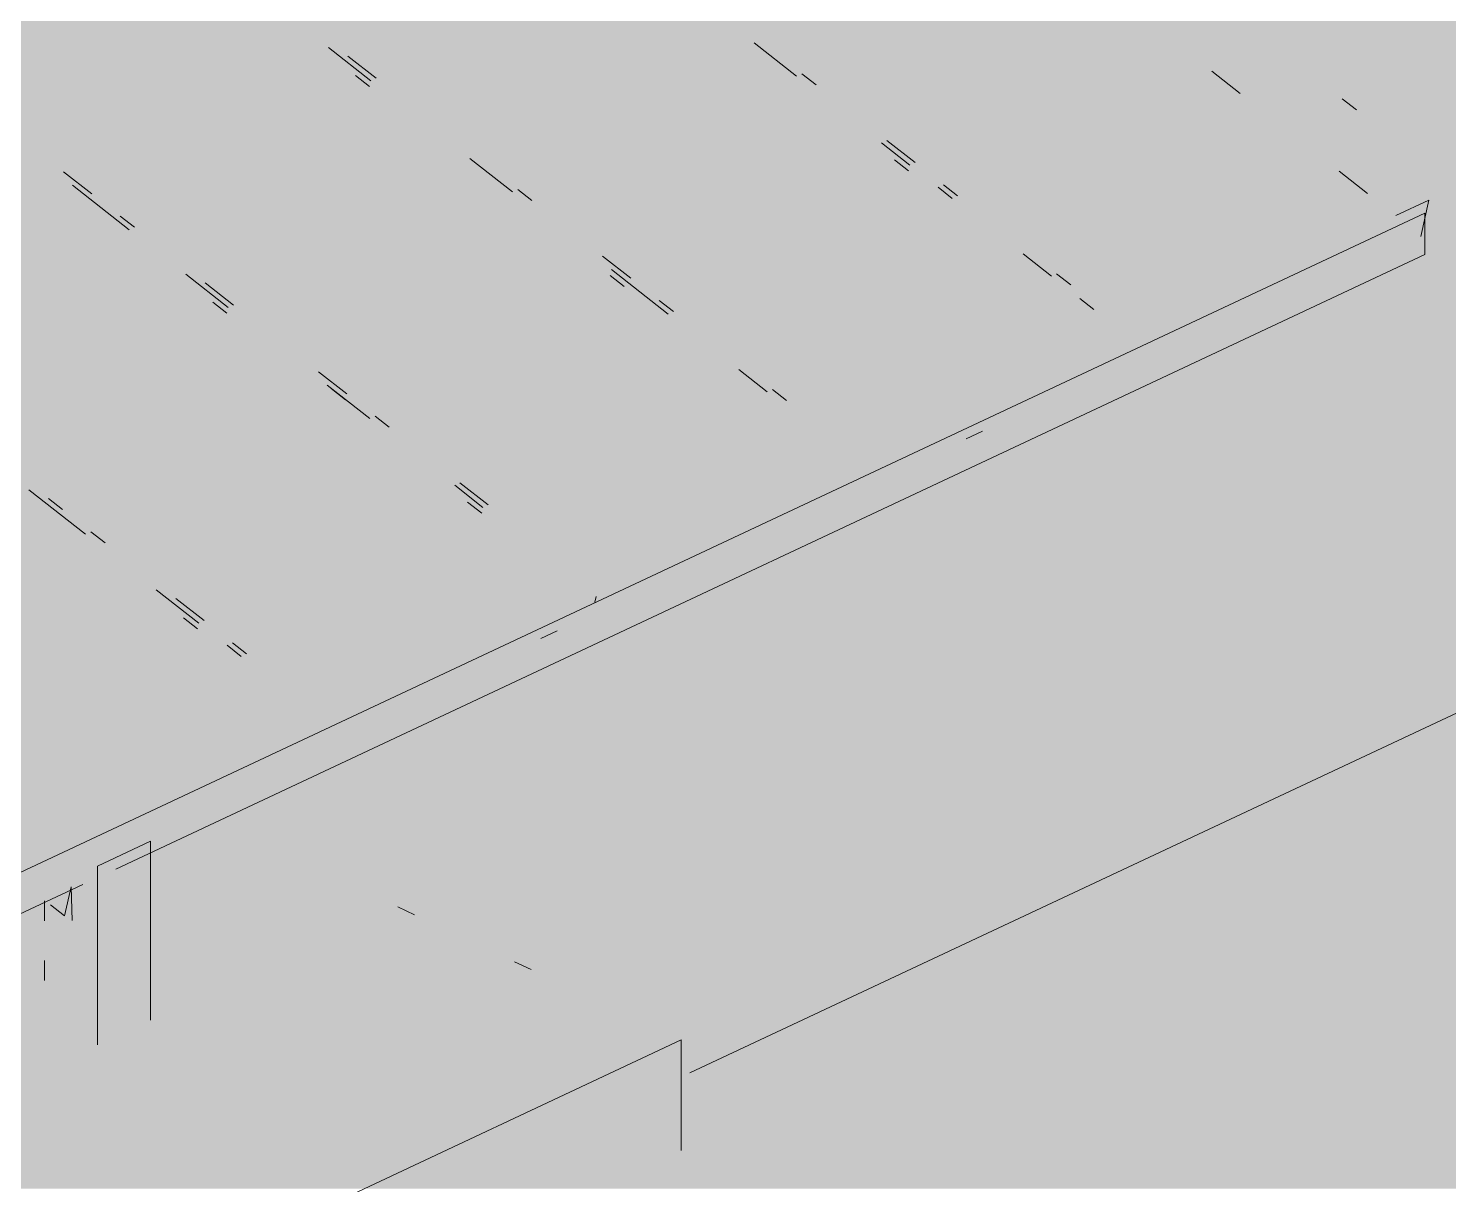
# Paper-space layout '03 3D Building and Roof' of a CAD drawing. Header units: millimetres. Extents: x 5 to 415, y 5 to 292.
# Drawn here: x 285.077 to 288.421, y 72.888 to 75.61 of the extents above; entities that cross this region are included whole.
import ezdxf

# ---------------------------------------------------------------- set-up
doc = ezdxf.new("R2010")
doc.units = ezdxf.units.MM
doc.layers.add('EXISTING', color=7, linetype='Continuous')
doc.layers.add('IMAGES', color=7, linetype='Continuous')

# ---------------------------------------------------------------- blocks, each defined once
blk = doc.blocks.new('SHEET_03')
at = {"layer": 'EXISTING', "color": 250, "lineweight": 9}
for p, q in [((286.6341, 73.1507), (293.1811, 76.2244)), ((285.7834, 75.5652), (285.8833, 75.4867)), ((286.7857, 75.5759), (286.8856, 75.4974)), ((285.8958, 75.4926), (285.8292, 75.5449)), ((285.8803, 75.473), (285.847, 75.4992)), ((286.9315, 75.4771), (286.8981, 75.5033)), ((287.8632, 75.5091), (287.9298, 75.4568)), ((288.2036, 75.4181), (288.1703, 75.4443)), ((287.0856, 75.3404), (287.1523, 75.2881)), ((287.1647, 75.294), (287.0981, 75.3463)), ((286.1166, 75.3036), (286.2166, 75.2251)), ((287.1492, 75.2744), (287.1159, 75.3006)), ((285.2268, 75.2203), (285.1601, 75.2726)), ((288.1631, 75.2737), (288.2298, 75.2214)), ((285.181, 75.2406), (285.3143, 75.1359)), ((286.2624, 75.2048), (286.2291, 75.231)), ((287.2189, 75.2358), (287.2522, 75.2096)), ((287.2647, 75.2155), (287.2314, 75.2417)), ((288.3745, 75.2057), (288.2964, 75.1691)), ((288.3554, 75.1202), (288.3745, 75.2057)), ((284.5507, 73.3844), (288.3649, 75.175)), ((285.3268, 75.1418), (285.2934, 75.168)), ((288.3649, 75.175), (288.3649, 75.0776)), ((285.2827, 73.6306), (288.3649, 75.0776)), ((286.4957, 75.0217), (286.4291, 75.074)), ((287.4189, 75.0789), (287.4855, 75.0265)), ((285.4476, 75.0313), (285.5476, 74.9528)), ((286.4802, 75.0022), (286.4468, 75.0283)), ((286.4499, 75.042), (286.5832, 74.9374)), ((287.5313, 75.0062), (287.498, 75.0324)), ((285.5601, 74.9587), (285.4934, 75.011)), ((285.5445, 74.9391), (285.5112, 74.9653)), ((286.5957, 74.9432), (286.5624, 74.9694)), ((287.5522, 74.9742), (287.5855, 74.9481)), ((285.8267, 74.7494), (285.76, 74.8017)), ((286.7498, 74.8066), (286.8165, 74.7542)), ((285.7809, 74.7697), (285.8808, 74.6912)), ((285.8236, 74.7357), (285.7903, 74.7619)), ((286.8623, 74.734), (286.829, 74.7601)), ((285.9266, 74.6709), (285.8933, 74.6971)), ((287.2852, 74.6439), (287.3237, 74.662)), ((286.0808, 74.5343), (286.1474, 74.482)), ((286.1599, 74.4878), (286.0933, 74.5401)), ((285.0785, 74.5236), (285.2118, 74.4189)), ((285.1576, 74.4771), (285.1243, 74.5033)), ((286.1444, 74.4683), (286.1111, 74.4944)), ((285.2576, 74.3986), (285.2243, 74.4248)), ((285.3784, 74.2881), (285.4784, 74.2097)), ((285.4909, 74.2155), (285.4242, 74.2679)), ((286.4141, 74.2727), (286.411, 74.259)), ((285.4754, 74.196), (285.442, 74.2221)), ((286.2834, 74.1737), (286.322, 74.1917)), ((285.5909, 74.1371), (285.5576, 74.1632)), ((285.5451, 74.1574), (285.5784, 74.1312)), ((285.2402, 73.6373), (285.365, 73.696)), ((285.365, 73.2749), (285.365, 73.696)), ((285.2402, 73.6373), (285.2402, 73.2163)), ((284.5507, 73.2869), (285.2056, 73.5944)), ((285.1777, 73.5887), (285.1624, 73.5203)), ((285.1777, 73.5887), (285.1803, 73.5095)), ((285.1153, 73.5088), (285.1153, 73.5556)), ((285.1624, 73.5203), (285.1291, 73.5464)), ((285.9859, 73.523), (285.9467, 73.5414)), ((285.1153, 73.3685), (285.1153, 73.4153)), ((286.2607, 73.394), (286.2214, 73.4124)), ((285.2402, 72.5832), (286.6139, 73.2281)), ((286.6139, 72.9682), (286.6139, 73.2281))]:
    blk.add_line(p, q, dxfattribs=at)
at = {"layer": 'IMAGES', "color": 7}
for points in [[(284.9982, 75.577), (285.5764, 75.577), (284.9982, 75.6734), (285.5764, 75.6734)], [(285.5764, 75.577), (285.6727, 75.577), (285.5764, 75.6734), (285.6727, 75.6734)], [(285.6727, 75.577), (285.7691, 75.577), (285.6727, 75.6734), (285.7691, 75.6734)], [(285.7691, 75.577), (285.8655, 75.577), (285.7691, 75.6734), (285.8655, 75.6734)], [(285.8655, 75.577), (286.54, 75.577), (285.8655, 75.6734), (286.54, 75.6734)], [(286.54, 75.577), (286.6364, 75.577), (286.54, 75.6734), (286.6364, 75.6734)], [(286.6364, 75.577), (286.7327, 75.577), (286.6364, 75.6734), (286.7327, 75.6734)], [(286.7327, 75.577), (286.8291, 75.577), (286.7327, 75.6734), (286.8291, 75.6734)], [(286.8291, 75.577), (286.9255, 75.577), (286.8291, 75.6734), (286.9255, 75.6734)], [(286.9255, 75.577), (287.0218, 75.577), (286.9255, 75.6734), (287.0218, 75.6734)], [(287.0218, 75.577), (287.6, 75.577), (287.0218, 75.6734), (287.6, 75.6734)], [(287.6, 75.577), (287.6964, 75.577), (287.6, 75.6734), (287.6964, 75.6734)], [(287.6964, 75.577), (287.7927, 75.577), (287.6964, 75.6734), (287.7927, 75.6734)], [(287.7927, 75.577), (287.9855, 75.577), (287.7927, 75.6734), (287.9855, 75.6734)], [(287.9855, 75.577), (288.0818, 75.577), (287.9855, 75.6734), (288.0818, 75.6734)], [(288.0818, 75.577), (288.1782, 75.577), (288.0818, 75.6734), (288.1782, 75.6734)], [(288.1782, 75.577), (288.5636, 75.577), (288.1782, 75.6734), (288.5636, 75.6734)], [(284.9982, 75.4806), (285.0945, 75.4806), (284.9982, 75.577), (285.0945, 75.577)], [(285.0945, 75.4806), (285.5764, 75.4806), (285.0945, 75.577), (285.5764, 75.577)], [(285.5764, 75.4806), (285.6727, 75.4806), (285.5764, 75.577), (285.6727, 75.577)], [(285.6727, 75.4806), (285.7691, 75.4806), (285.6727, 75.577), (285.7691, 75.577)], [(285.7691, 75.4806), (285.9618, 75.4806), (285.7691, 75.577), (285.9618, 75.577)], [(285.9618, 75.4806), (286.0582, 75.4806), (285.9618, 75.577), (286.0582, 75.577)], [(286.0582, 75.4806), (286.6364, 75.4806), (286.0582, 75.577), (286.6364, 75.577)], [(286.6364, 75.4806), (286.7327, 75.4806), (286.6364, 75.577), (286.7327, 75.577)], [(286.7327, 75.4806), (286.8291, 75.4806), (286.7327, 75.577), (286.8291, 75.577)], [(286.8291, 75.4806), (286.9255, 75.4806), (286.8291, 75.577), (286.9255, 75.577)], [(286.9255, 75.4806), (287.0218, 75.4806), (286.9255, 75.577), (287.0218, 75.577)], [(287.0218, 75.4806), (287.1182, 75.4806), (287.0218, 75.577), (287.1182, 75.577)], [(287.1182, 75.4806), (287.6, 75.4806), (287.1182, 75.577), (287.6, 75.577)], [(287.6, 75.4806), (287.6964, 75.4806), (287.6, 75.577), (287.6964, 75.577)], [(287.6964, 75.4806), (287.7927, 75.4806), (287.6964, 75.577), (287.7927, 75.577)], [(287.7927, 75.4806), (287.8891, 75.4806), (287.7927, 75.577), (287.8891, 75.577)], [(287.8891, 75.4806), (287.9855, 75.4806), (287.8891, 75.577), (287.9855, 75.577)], [(287.9855, 75.4806), (288.0818, 75.4806), (287.9855, 75.577), (288.0818, 75.577)], [(288.0818, 75.4806), (288.1782, 75.4806), (288.0818, 75.577), (288.1782, 75.577)], [(288.1782, 75.4806), (288.2745, 75.4806), (288.1782, 75.577), (288.2745, 75.577)], [(288.2745, 75.4806), (288.66, 75.4806), (288.2745, 75.577), (288.66, 75.577)], [(284.9982, 75.3842), (285.0945, 75.3842), (284.9982, 75.4806), (285.0945, 75.4806)], [(285.0945, 75.3842), (285.1909, 75.3842), (285.0945, 75.4806), (285.1909, 75.4806)], [(285.1909, 75.3842), (285.6727, 75.3842), (285.1909, 75.4806), (285.6727, 75.4806)], [(285.6727, 75.3842), (285.7691, 75.3842), (285.6727, 75.4806), (285.7691, 75.4806)], [(285.7691, 75.3842), (285.8655, 75.3842), (285.7691, 75.4806), (285.8655, 75.4806)], [(285.8655, 75.3842), (286.0582, 75.3842), (285.8655, 75.4806), (286.0582, 75.4806)], [(286.0582, 75.3842), (286.2509, 75.3842), (286.0582, 75.4806), (286.2509, 75.4806)], [(286.2509, 75.3842), (286.7327, 75.3842), (286.2509, 75.4806), (286.7327, 75.4806)], [(286.7327, 75.3842), (286.8291, 75.3842), (286.7327, 75.4806), (286.8291, 75.4806)], [(286.8291, 75.3842), (287.0218, 75.3842), (286.8291, 75.4806), (287.0218, 75.4806)], [(287.0218, 75.3842), (287.1182, 75.3842), (287.0218, 75.4806), (287.1182, 75.4806)], [(287.1182, 75.3842), (287.2145, 75.3842), (287.1182, 75.4806), (287.2145, 75.4806)], [(287.2145, 75.3842), (287.6964, 75.3842), (287.2145, 75.4806), (287.6964, 75.4806)], [(287.6964, 75.3842), (287.7927, 75.3842), (287.6964, 75.4806), (287.7927, 75.4806)], [(287.7927, 75.3842), (287.8891, 75.3842), (287.7927, 75.4806), (287.8891, 75.4806)], [(287.8891, 75.3842), (287.9855, 75.3842), (287.8891, 75.4806), (287.9855, 75.4806)], [(287.9855, 75.3842), (288.0818, 75.3842), (287.9855, 75.4806), (288.0818, 75.4806)], [(288.0818, 75.3842), (288.1782, 75.3842), (288.0818, 75.4806), (288.1782, 75.4806)], [(288.1782, 75.3842), (288.2745, 75.3842), (288.1782, 75.4806), (288.2745, 75.4806)], [(288.2745, 75.3842), (288.3709, 75.3842), (288.2745, 75.4806), (288.3709, 75.4806)], [(288.3709, 75.3842), (288.66, 75.3842), (288.3709, 75.4806), (288.66, 75.4806)], [(284.9982, 75.2878), (285.0945, 75.2878), (284.9982, 75.3842), (285.0945, 75.3842)], [(285.0945, 75.2878), (285.1909, 75.2878), (285.0945, 75.3842), (285.1909, 75.3842)], [(285.1909, 75.2878), (285.2873, 75.2878), (285.1909, 75.3842), (285.2873, 75.3842)], [(285.2873, 75.2878), (285.8655, 75.2878), (285.2873, 75.3842), (285.8655, 75.3842)], [(285.8655, 75.2878), (285.9618, 75.2878), (285.8655, 75.3842), (285.9618, 75.3842)], [(285.9618, 75.2878), (286.0582, 75.2878), (285.9618, 75.3842), (286.0582, 75.3842)], [(286.0582, 75.2878), (286.1545, 75.2878), (286.0582, 75.3842), (286.1545, 75.3842)], [(286.1545, 75.2878), (286.2509, 75.2878), (286.1545, 75.3842), (286.2509, 75.3842)], [(286.2509, 75.2878), (286.3473, 75.2878), (286.2509, 75.3842), (286.3473, 75.3842)], [(286.3473, 75.2878), (286.8291, 75.2878), (286.3473, 75.3842), (286.8291, 75.3842)], [(286.8291, 75.2878), (286.9255, 75.2878), (286.8291, 75.3842), (286.9255, 75.3842)], [(286.9255, 75.2878), (287.0218, 75.2878), (286.9255, 75.3842), (287.0218, 75.3842)], [(287.0218, 75.2878), (287.1182, 75.2878), (287.0218, 75.3842), (287.1182, 75.3842)], [(287.1182, 75.2878), (287.2145, 75.2878), (287.1182, 75.3842), (287.2145, 75.3842)], [(287.2145, 75.2878), (287.7927, 75.2878), (287.2145, 75.3842), (287.7927, 75.3842)], [(287.7927, 75.2878), (287.8891, 75.2878), (287.7927, 75.3842), (287.8891, 75.3842)], [(287.8891, 75.2878), (287.9855, 75.2878), (287.8891, 75.3842), (287.9855, 75.3842)], [(287.9855, 75.2878), (288.0818, 75.2878), (287.9855, 75.3842), (288.0818, 75.3842)], [(288.0818, 75.2878), (288.1782, 75.2878), (288.0818, 75.3842), (288.1782, 75.3842)], [(288.1782, 75.2878), (288.2745, 75.2878), (288.1782, 75.3842), (288.2745, 75.3842)], [(288.2745, 75.2878), (288.3709, 75.2878), (288.2745, 75.3842), (288.3709, 75.3842)], [(288.3709, 75.2878), (288.4673, 75.2878), (288.3709, 75.3842), (288.4673, 75.3842)], [(284.9982, 75.1914), (285.0945, 75.1914), (284.9982, 75.2878), (285.0945, 75.2878)], [(285.0945, 75.1914), (285.2873, 75.1914), (285.0945, 75.2878), (285.2873, 75.2878)], [(285.2873, 75.1914), (285.3836, 75.1914), (285.2873, 75.2878), (285.3836, 75.2878)], [(285.3836, 75.1914), (285.9618, 75.1914), (285.3836, 75.2878), (285.9618, 75.2878)], [(285.9618, 75.1914), (286.0582, 75.1914), (285.9618, 75.2878), (286.0582, 75.2878)], [(286.0582, 75.1914), (286.1545, 75.1914), (286.0582, 75.2878), (286.1545, 75.2878)], [(286.1545, 75.1914), (286.2509, 75.1914), (286.1545, 75.2878), (286.2509, 75.2878)], [(286.2509, 75.1914), (286.3473, 75.1914), (286.2509, 75.2878), (286.3473, 75.2878)], [(286.3473, 75.1914), (286.4436, 75.1914), (286.3473, 75.2878), (286.4436, 75.2878)], [(286.4436, 75.1914), (287.0218, 75.1914), (286.4436, 75.2878), (287.0218, 75.2878)], [(287.0218, 75.1914), (287.1182, 75.1914), (287.0218, 75.2878), (287.1182, 75.2878)], [(287.1182, 75.1914), (287.3109, 75.1914), (287.1182, 75.2878), (287.3109, 75.2878)], [(287.3109, 75.1914), (287.4073, 75.1914), (287.3109, 75.2878), (287.4073, 75.2878)], [(287.4073, 75.1914), (287.9855, 75.1914), (287.4073, 75.2878), (287.9855, 75.2878)], [(287.9855, 75.1914), (288.0818, 75.1914), (287.9855, 75.2878), (288.0818, 75.2878)], [(288.0818, 75.1914), (288.1782, 75.1914), (288.0818, 75.2878), (288.1782, 75.2878)], [(288.1782, 75.1914), (288.2745, 75.1914), (288.1782, 75.2878), (288.2745, 75.2878)], [(288.2745, 75.1914), (288.5636, 75.1914), (288.2745, 75.2878), (288.5636, 75.2878)], [(284.5164, 75.095), (285.0945, 75.095), (284.5164, 75.1914), (285.0945, 75.1914)], [(285.0945, 75.095), (285.1909, 75.095), (285.0945, 75.1914), (285.1909, 75.1914)], [(285.1909, 75.095), (285.3836, 75.095), (285.1909, 75.1914), (285.3836, 75.1914)], [(285.3836, 75.095), (285.48, 75.095), (285.3836, 75.1914), (285.48, 75.1914)], [(285.48, 75.095), (285.5764, 75.095), (285.48, 75.1914), (285.5764, 75.1914)], [(285.5764, 75.095), (286.0582, 75.095), (285.5764, 75.1914), (286.0582, 75.1914)], [(286.0582, 75.095), (286.1545, 75.095), (286.0582, 75.1914), (286.1545, 75.1914)], [(286.1545, 75.095), (286.2509, 75.095), (286.1545, 75.1914), (286.2509, 75.1914)], [(286.2509, 75.095), (286.3473, 75.095), (286.2509, 75.1914), (286.3473, 75.1914)], [(286.3473, 75.095), (286.4436, 75.095), (286.3473, 75.1914), (286.4436, 75.1914)], [(286.4436, 75.095), (286.54, 75.095), (286.4436, 75.1914), (286.54, 75.1914)], [(286.54, 75.095), (286.6364, 75.095), (286.54, 75.1914), (286.6364, 75.1914)], [(286.6364, 75.095), (287.1182, 75.095), (286.6364, 75.1914), (287.1182, 75.1914)], [(287.1182, 75.095), (287.2145, 75.095), (287.1182, 75.1914), (287.2145, 75.1914)], [(287.2145, 75.095), (287.3109, 75.095), (287.2145, 75.1914), (287.3109, 75.1914)], [(287.3109, 75.095), (287.4073, 75.095), (287.3109, 75.1914), (287.4073, 75.1914)], [(287.4073, 75.095), (287.5036, 75.095), (287.4073, 75.1914), (287.5036, 75.1914)], [(287.5036, 75.095), (287.6, 75.095), (287.5036, 75.1914), (287.6, 75.1914)], [(287.6, 75.095), (287.7927, 75.095), (287.6, 75.1914), (287.7927, 75.1914)], [(287.7927, 75.095), (287.9855, 75.095), (287.7927, 75.1914), (287.9855, 75.1914)], [(287.9855, 75.095), (288.1782, 75.095), (287.9855, 75.1914), (288.1782, 75.1914)], [(288.1782, 75.095), (288.2745, 75.095), (288.1782, 75.1914), (288.2745, 75.1914)], [(288.2745, 75.095), (288.3709, 75.095), (288.2745, 75.1914), (288.3709, 75.1914)], [(288.3709, 75.095), (288.4673, 75.095), (288.3709, 75.1914), (288.4673, 75.1914)], [(284.6127, 74.9986), (285.1909, 74.9986), (284.6127, 75.095), (285.1909, 75.095)], [(285.1909, 74.9986), (285.2873, 74.9986), (285.1909, 75.095), (285.2873, 75.095)], [(285.2873, 74.9986), (285.3836, 74.9986), (285.2873, 75.095), (285.3836, 75.095)], [(285.3836, 74.9986), (285.48, 74.9986), (285.3836, 75.095), (285.48, 75.095)], [(285.48, 74.9986), (285.5764, 74.9986), (285.48, 75.095), (285.5764, 75.095)], [(285.5764, 74.9986), (285.6727, 74.9986), (285.5764, 75.095), (285.6727, 75.095)], [(285.6727, 74.9986), (286.1545, 74.9986), (285.6727, 75.095), (286.1545, 75.095)], [(286.1545, 74.9986), (286.2509, 74.9986), (286.1545, 75.095), (286.2509, 75.095)], [(286.2509, 74.9986), (286.3473, 74.9986), (286.2509, 75.095), (286.3473, 75.095)], [(286.3473, 74.9986), (286.4436, 74.9986), (286.3473, 75.095), (286.4436, 75.095)], [(286.4436, 74.9986), (286.54, 74.9986), (286.4436, 75.095), (286.54, 75.095)], [(286.54, 74.9986), (286.6364, 74.9986), (286.54, 75.095), (286.6364, 75.095)], [(286.6364, 74.9986), (286.7327, 74.9986), (286.6364, 75.095), (286.7327, 75.095)], [(286.7327, 74.9986), (287.2145, 74.9986), (286.7327, 75.095), (287.2145, 75.095)], [(287.2145, 74.9986), (287.3109, 74.9986), (287.2145, 75.095), (287.3109, 75.095)], [(287.3109, 74.9986), (287.5036, 74.9986), (287.3109, 75.095), (287.5036, 75.095)], [(287.5036, 74.9986), (287.6, 74.9986), (287.5036, 75.095), (287.6, 75.095)], [(287.6, 74.9986), (287.6964, 74.9986), (287.6, 75.095), (287.6964, 75.095)], [(287.6964, 74.9986), (287.7927, 74.9986), (287.6964, 75.095), (287.7927, 75.095)], [(287.7927, 74.9986), (287.8891, 74.9986), (287.7927, 75.095), (287.8891, 75.095)], [(287.8891, 74.9986), (287.9855, 74.9986), (287.8891, 75.095), (287.9855, 75.095)], [(287.9855, 74.9986), (288.0818, 74.9986), (287.9855, 75.095), (288.0818, 75.095)], [(288.0818, 74.9986), (288.1782, 74.9986), (288.0818, 75.095), (288.1782, 75.095)], [(288.1782, 74.9022), (288.2745, 74.9022), (288.1782, 75.095), (288.2745, 75.095)], [(288.2745, 74.9986), (288.3709, 74.9986), (288.2745, 75.095), (288.3709, 75.095)], [(288.3709, 74.9986), (288.4673, 74.9986), (288.3709, 75.095), (288.4673, 75.095)], [(284.8055, 74.9022), (285.3836, 74.9022), (284.8055, 74.9986), (285.3836, 74.9986)], [(285.3836, 74.9022), (285.48, 74.9022), (285.3836, 74.9986), (285.48, 74.9986)], [(285.48, 74.9022), (285.6727, 74.9022), (285.48, 74.9986), (285.6727, 74.9986)], [(285.6727, 74.9022), (285.7691, 74.9022), (285.6727, 74.9986), (285.7691, 74.9986)], [(285.7691, 74.9022), (285.8655, 74.9022), (285.7691, 74.9986), (285.8655, 74.9986)], [(285.8655, 74.9022), (286.3473, 74.9022), (285.8655, 74.9986), (286.3473, 74.9986)], [(286.3473, 74.9022), (286.4436, 74.9022), (286.3473, 74.9986), (286.4436, 74.9986)], [(286.4436, 74.9022), (286.6364, 74.9022), (286.4436, 74.9986), (286.6364, 74.9986)], [(286.6364, 74.9022), (286.7327, 74.9022), (286.6364, 74.9986), (286.7327, 74.9986)], [(286.7327, 74.9022), (286.8291, 74.9022), (286.7327, 74.9986), (286.8291, 74.9986)], [(286.8291, 74.9022), (287.3109, 74.9022), (286.8291, 74.9986), (287.3109, 74.9986)], [(287.3109, 74.9022), (287.5036, 74.9022), (287.3109, 74.9986), (287.5036, 74.9986)], [(287.5036, 74.9022), (287.6, 74.9022), (287.5036, 74.9986), (287.6, 74.9986)], [(287.6, 74.9022), (287.6964, 74.9022), (287.6, 74.9986), (287.6964, 74.9986)], [(287.6964, 74.9022), (287.7927, 74.9022), (287.6964, 74.9986), (287.7927, 74.9986)], [(287.7927, 74.9022), (287.8891, 74.9022), (287.7927, 74.9986), (287.8891, 74.9986)], [(287.8891, 74.9022), (287.9855, 74.9022), (287.8891, 74.9986), (287.9855, 74.9986)], [(287.9855, 74.9022), (288.0818, 74.9022), (287.9855, 74.9986), (288.0818, 74.9986)], [(288.0818, 74.9022), (288.1782, 74.9022), (288.0818, 74.9986), (288.1782, 74.9986)], [(288.2745, 74.9022), (288.3709, 74.9022), (288.2745, 74.9986), (288.3709, 74.9986)], [(288.3709, 74.9022), (288.4673, 74.9022), (288.3709, 74.9986), (288.4673, 74.9986)], [(284.9018, 74.8058), (285.3836, 74.8058), (284.9018, 74.9022), (285.3836, 74.9022)], [(285.3836, 74.8058), (285.48, 74.8058), (285.3836, 74.9022), (285.48, 74.9022)], [(285.48, 74.8058), (285.5764, 74.8058), (285.48, 74.9022), (285.5764, 74.9022)], [(285.5764, 74.8058), (285.6727, 74.8058), (285.5764, 74.9022), (285.6727, 74.9022)], [(285.6727, 74.7094), (285.7691, 74.7094), (285.6727, 74.9022), (285.7691, 74.9022)], [(285.7691, 74.8058), (285.8655, 74.8058), (285.7691, 74.9022), (285.8655, 74.9022)], [(285.8655, 74.8058), (285.9618, 74.8058), (285.8655, 74.9022), (285.9618, 74.9022)], [(285.9618, 74.8058), (286.54, 74.8058), (285.9618, 74.9022), (286.54, 74.9022)], [(286.54, 74.8058), (286.6364, 74.8058), (286.54, 74.9022), (286.6364, 74.9022)], [(286.6364, 74.8058), (286.7327, 74.8058), (286.6364, 74.9022), (286.7327, 74.9022)], [(286.7327, 74.8058), (286.8291, 74.8058), (286.7327, 74.9022), (286.8291, 74.9022)], [(286.8291, 74.8058), (286.9255, 74.8058), (286.8291, 74.9022), (286.9255, 74.9022)], [(286.9255, 74.8058), (287.2145, 74.8058), (286.9255, 74.9022), (287.2145, 74.9022)], [(287.2145, 74.8058), (287.3109, 74.8058), (287.2145, 74.9022), (287.3109, 74.9022)], [(287.3109, 74.8058), (287.4073, 74.8058), (287.3109, 74.9022), (287.4073, 74.9022)], [(287.4073, 74.8058), (287.5036, 74.8058), (287.4073, 74.9022), (287.5036, 74.9022)], [(287.5036, 74.8058), (287.6, 74.8058), (287.5036, 74.9022), (287.6, 74.9022)], [(287.6, 74.8058), (287.7927, 74.8058), (287.6, 74.9022), (287.7927, 74.9022)], [(287.7927, 74.8058), (287.9855, 74.8058), (287.7927, 74.9022), (287.9855, 74.9022)], [(287.9855, 74.8058), (288.0818, 74.8058), (287.9855, 74.9022), (288.0818, 74.9022)], [(288.0818, 74.8058), (288.1782, 74.8058), (288.0818, 74.9022), (288.1782, 74.9022)], [(288.1782, 74.8058), (288.2745, 74.8058), (288.1782, 74.9022), (288.2745, 74.9022)], [(288.2745, 74.8058), (288.3709, 74.8058), (288.2745, 74.9022), (288.3709, 74.9022)], [(288.3709, 74.8058), (288.4673, 74.8058), (288.3709, 74.9022), (288.4673, 74.9022)], [(284.9982, 74.7094), (285.5764, 74.7094), (284.9982, 74.8058), (285.5764, 74.8058)], [(285.5764, 74.7094), (285.6727, 74.7094), (285.5764, 74.8058), (285.6727, 74.8058)], [(285.7691, 74.7094), (285.8655, 74.7094), (285.7691, 74.8058), (285.8655, 74.8058)], [(285.8655, 74.7094), (285.9618, 74.7094), (285.8655, 74.8058), (285.9618, 74.8058)], [(285.9618, 74.7094), (286.0582, 74.7094), (285.9618, 74.8058), (286.0582, 74.8058)], [(286.0582, 74.7094), (286.54, 74.7094), (286.0582, 74.8058), (286.54, 74.8058)], [(286.54, 74.7094), (286.6364, 74.7094), (286.54, 74.8058), (286.6364, 74.8058)], [(286.6364, 74.7094), (286.7327, 74.7094), (286.6364, 74.8058), (286.7327, 74.8058)], [(286.7327, 74.7094), (286.8291, 74.7094), (286.7327, 74.8058), (286.8291, 74.8058)], [(286.8291, 74.7094), (286.9255, 74.7094), (286.8291, 74.8058), (286.9255, 74.8058)], [(286.9255, 74.7094), (287.2145, 74.7094), (286.9255, 74.8058), (287.2145, 74.8058)], [(287.2145, 74.7094), (287.3109, 74.7094), (287.2145, 74.8058), (287.3109, 74.8058)], [(287.3109, 74.7094), (287.4073, 74.7094), (287.3109, 74.8058), (287.4073, 74.8058)], [(287.4073, 74.7094), (287.5036, 74.7094), (287.4073, 74.8058), (287.5036, 74.8058)], [(287.5036, 74.7094), (287.6, 74.7094), (287.5036, 74.8058), (287.6, 74.8058)], [(287.6, 74.7094), (287.6964, 74.7094), (287.6, 74.8058), (287.6964, 74.8058)], [(287.6964, 74.7094), (287.7927, 74.7094), (287.6964, 74.8058), (287.7927, 74.8058)], [(287.7927, 74.7094), (287.9855, 74.7094), (287.7927, 74.8058), (287.9855, 74.8058)], [(287.9855, 74.7094), (288.0818, 74.7094), (287.9855, 74.8058), (288.0818, 74.8058)], [(288.0818, 74.7094), (288.1782, 74.7094), (288.0818, 74.8058), (288.1782, 74.8058)], [(288.1782, 74.7094), (288.2745, 74.7094), (288.1782, 74.8058), (288.2745, 74.8058)], [(288.2745, 74.7094), (289.4309, 74.7094), (288.2745, 74.8058), (289.4309, 74.8058)], [(284.9982, 74.613), (285.0945, 74.613), (284.9982, 74.7094), (285.0945, 74.7094)], [(285.0945, 74.613), (285.6727, 74.613), (285.0945, 74.7094), (285.6727, 74.7094)], [(285.6727, 74.613), (285.7691, 74.613), (285.6727, 74.7094), (285.7691, 74.7094)], [(285.7691, 74.613), (285.8655, 74.613), (285.7691, 74.7094), (285.8655, 74.7094)], [(285.8655, 74.613), (285.9618, 74.613), (285.8655, 74.7094), (285.9618, 74.7094)], [(285.9618, 74.613), (286.0582, 74.613), (285.9618, 74.7094), (286.0582, 74.7094)], [(286.0582, 74.613), (286.1545, 74.613), (286.0582, 74.7094), (286.1545, 74.7094)], [(286.1545, 74.613), (286.2509, 74.613), (286.1545, 74.7094), (286.2509, 74.7094)], [(286.2509, 74.613), (286.6364, 74.613), (286.2509, 74.7094), (286.6364, 74.7094)], [(286.6364, 74.5166), (286.8291, 74.5166), (286.6364, 74.7094), (286.8291, 74.7094)], [(286.8291, 74.613), (286.9255, 74.613), (286.8291, 74.7094), (286.9255, 74.7094)], [(286.9255, 74.613), (287.0218, 74.613), (286.9255, 74.7094), (287.0218, 74.7094)], [(287.0218, 74.613), (287.1182, 74.613), (287.0218, 74.7094), (287.1182, 74.7094)], [(287.1182, 74.613), (287.2145, 74.613), (287.1182, 74.7094), (287.2145, 74.7094)], [(287.2145, 74.613), (287.3109, 74.613), (287.2145, 74.7094), (287.3109, 74.7094)], [(287.3109, 74.613), (287.4073, 74.613), (287.3109, 74.7094), (287.4073, 74.7094)], [(287.4073, 74.613), (287.5036, 74.613), (287.4073, 74.7094), (287.5036, 74.7094)], [(287.5036, 74.613), (287.6, 74.613), (287.5036, 74.7094), (287.6, 74.7094)], [(287.6, 74.613), (287.6964, 74.613), (287.6, 74.7094), (287.6964, 74.7094)], [(287.6964, 74.613), (287.7927, 74.613), (287.6964, 74.7094), (287.7927, 74.7094)], [(287.7927, 74.613), (287.9855, 74.613), (287.7927, 74.7094), (287.9855, 74.7094)], [(287.9855, 74.613), (289.2382, 74.613), (287.9855, 74.7094), (289.2382, 74.7094)], [(284.9982, 74.5166), (285.0945, 74.5166), (284.9982, 74.613), (285.0945, 74.613)], [(285.0945, 74.5166), (285.1909, 74.5166), (285.0945, 74.613), (285.1909, 74.613)], [(285.1909, 74.5166), (285.2873, 74.5166), (285.1909, 74.613), (285.2873, 74.613)], [(285.2873, 74.5166), (285.7691, 74.5166), (285.2873, 74.613), (285.7691, 74.613)], [(285.7691, 74.5166), (285.8655, 74.5166), (285.7691, 74.613), (285.8655, 74.613)], [(285.8655, 74.5166), (285.9618, 74.5166), (285.8655, 74.613), (285.9618, 74.613)], [(285.9618, 74.5166), (286.0582, 74.5166), (285.9618, 74.613), (286.0582, 74.613)], [(286.0582, 74.5166), (286.1545, 74.5166), (286.0582, 74.613), (286.1545, 74.613)], [(286.1545, 74.5166), (286.2509, 74.5166), (286.1545, 74.613), (286.2509, 74.613)], [(286.2509, 74.5166), (286.3473, 74.5166), (286.2509, 74.613), (286.3473, 74.613)], [(286.3473, 74.5166), (286.6364, 74.5166), (286.3473, 74.613), (286.6364, 74.613)], [(286.8291, 74.5166), (286.9255, 74.5166), (286.8291, 74.613), (286.9255, 74.613)], [(286.9255, 74.5166), (287.0218, 74.5166), (286.9255, 74.613), (287.0218, 74.613)], [(287.0218, 74.5166), (287.1182, 74.5166), (287.0218, 74.613), (287.1182, 74.613)], [(287.1182, 74.5166), (287.2145, 74.5166), (287.1182, 74.613), (287.2145, 74.613)], [(287.2145, 74.5166), (287.3109, 74.5166), (287.2145, 74.613), (287.3109, 74.613)], [(287.3109, 74.5166), (287.4073, 74.5166), (287.3109, 74.613), (287.4073, 74.613)], [(287.4073, 74.5166), (287.5036, 74.5166), (287.4073, 74.613), (287.5036, 74.613)], [(287.5036, 74.5166), (287.6, 74.5166), (287.5036, 74.613), (287.6, 74.613)], [(287.6, 74.5166), (287.7927, 74.5166), (287.6, 74.613), (287.7927, 74.613)], [(287.7927, 74.5166), (288.9491, 74.5166), (287.7927, 74.613), (288.9491, 74.613)], [(284.9982, 74.4202), (285.0945, 74.4202), (284.9982, 74.5166), (285.0945, 74.5166)], [(285.0945, 74.4202), (285.2873, 74.4202), (285.0945, 74.5166), (285.2873, 74.5166)], [(285.2873, 74.4202), (285.3836, 74.4202), (285.2873, 74.5166), (285.3836, 74.5166)], [(285.3836, 74.4202), (285.9618, 74.4202), (285.3836, 74.5166), (285.9618, 74.5166)], [(285.9618, 74.4202), (286.0582, 74.4202), (285.9618, 74.5166), (286.0582, 74.5166)], [(286.0582, 74.4202), (286.1545, 74.4202), (286.0582, 74.5166), (286.1545, 74.5166)], [(286.1545, 74.4202), (286.2509, 74.4202), (286.1545, 74.5166), (286.2509, 74.5166)], [(286.2509, 74.4202), (286.6364, 74.4202), (286.2509, 74.5166), (286.6364, 74.5166)], [(286.6364, 74.4202), (286.7327, 74.4202), (286.6364, 74.5166), (286.7327, 74.5166)], [(286.7327, 74.4202), (286.9255, 74.4202), (286.7327, 74.5166), (286.9255, 74.5166)], [(286.9255, 74.4202), (287.0218, 74.4202), (286.9255, 74.5166), (287.0218, 74.5166)], [(287.0218, 74.4202), (287.1182, 74.4202), (287.0218, 74.5166), (287.1182, 74.5166)], [(287.1182, 74.4202), (287.2145, 74.4202), (287.1182, 74.5166), (287.2145, 74.5166)], [(287.2145, 74.4202), (287.3109, 74.4202), (287.2145, 74.5166), (287.3109, 74.5166)], [(287.3109, 74.4202), (287.4073, 74.4202), (287.3109, 74.5166), (287.4073, 74.5166)], [(287.4073, 74.4202), (287.5036, 74.4202), (287.4073, 74.5166), (287.5036, 74.5166)], [(287.5036, 74.4202), (287.6, 74.4202), (287.5036, 74.5166), (287.6, 74.5166)], [(287.6, 74.4202), (288.8527, 74.4202), (287.6, 74.5166), (288.8527, 74.5166)], [(284.9982, 74.3238), (285.0945, 74.3238), (284.9982, 74.4202), (285.0945, 74.4202)], [(285.0945, 74.3238), (285.1909, 74.3238), (285.0945, 74.4202), (285.1909, 74.4202)], [(285.1909, 74.3238), (285.3836, 74.3238), (285.1909, 74.4202), (285.3836, 74.4202)], [(285.3836, 74.3238), (285.48, 74.3238), (285.3836, 74.4202), (285.48, 74.4202)], [(285.48, 74.3238), (285.9618, 74.3238), (285.48, 74.4202), (285.9618, 74.4202)], [(285.9618, 74.3238), (286.2509, 74.3238), (285.9618, 74.4202), (286.2509, 74.4202)], [(286.2509, 74.3238), (286.4436, 74.3238), (286.2509, 74.4202), (286.4436, 74.4202)], [(286.4436, 74.2274), (286.54, 74.2274), (286.4436, 74.4202), (286.54, 74.4202)], [(286.54, 74.3238), (286.6364, 74.3238), (286.54, 74.4202), (286.6364, 74.4202)], [(286.6364, 74.3238), (286.7327, 74.3238), (286.6364, 74.4202), (286.7327, 74.4202)], [(286.7327, 74.3238), (286.8291, 74.3238), (286.7327, 74.4202), (286.8291, 74.4202)], [(286.8291, 74.3238), (286.9255, 74.3238), (286.8291, 74.4202), (286.9255, 74.4202)], [(286.9255, 74.3238), (287.0218, 74.3238), (286.9255, 74.4202), (287.0218, 74.4202)], [(287.0218, 74.3238), (287.1182, 74.3238), (287.0218, 74.4202), (287.1182, 74.4202)], [(287.1182, 74.3238), (287.2145, 74.3238), (287.1182, 74.4202), (287.2145, 74.4202)], [(287.2145, 74.3238), (287.4073, 74.3238), (287.2145, 74.4202), (287.4073, 74.4202)], [(287.4073, 74.3238), (288.66, 74.3238), (287.4073, 74.4202), (288.66, 74.4202)], [(284.9018, 74.2274), (285.1909, 74.2274), (284.9018, 74.3238), (285.1909, 74.3238)], [(285.1909, 74.2274), (285.2873, 74.2274), (285.1909, 74.3238), (285.2873, 74.3238)], [(285.2873, 74.2274), (285.3836, 74.2274), (285.2873, 74.3238), (285.3836, 74.3238)], [(285.3836, 74.2274), (285.48, 74.2274), (285.3836, 74.3238), (285.48, 74.3238)], [(285.48, 74.2274), (285.5764, 74.2274), (285.48, 74.3238), (285.5764, 74.3238)], [(285.5764, 74.2274), (285.6727, 74.2274), (285.5764, 74.3238), (285.6727, 74.3238)], [(285.6727, 74.2274), (285.9618, 74.2274), (285.6727, 74.3238), (285.9618, 74.3238)], [(285.9618, 74.2274), (286.1545, 74.2274), (285.9618, 74.3238), (286.1545, 74.3238)], [(286.1545, 74.2274), (286.2509, 74.2274), (286.1545, 74.3238), (286.2509, 74.3238)], [(286.2509, 74.2274), (286.3473, 74.2274), (286.2509, 74.3238), (286.3473, 74.3238)], [(286.3473, 74.2274), (286.4436, 74.2274), (286.3473, 74.3238), (286.4436, 74.3238)], [(286.54, 74.2274), (286.6364, 74.2274), (286.54, 74.3238), (286.6364, 74.3238)], [(286.6364, 74.2274), (286.7327, 74.2274), (286.6364, 74.3238), (286.7327, 74.3238)], [(286.7327, 74.2274), (286.8291, 74.2274), (286.7327, 74.3238), (286.8291, 74.3238)], [(286.8291, 74.2274), (286.9255, 74.2274), (286.8291, 74.3238), (286.9255, 74.3238)], [(286.9255, 74.2274), (287.0218, 74.2274), (286.9255, 74.3238), (287.0218, 74.3238)], [(287.0218, 74.2274), (287.1182, 74.2274), (287.0218, 74.3238), (287.1182, 74.3238)], [(287.1182, 74.2274), (288.4673, 74.2274), (287.1182, 74.3238), (288.4673, 74.3238)], [(284.9982, 74.131), (285.2873, 74.131), (284.9982, 74.2274), (285.2873, 74.2274)], [(285.2873, 74.131), (285.3836, 74.131), (285.2873, 74.2274), (285.3836, 74.2274)], [(285.3836, 74.131), (285.5764, 74.131), (285.3836, 74.2274), (285.5764, 74.2274)], [(285.5764, 74.131), (285.6727, 74.131), (285.5764, 74.2274), (285.6727, 74.2274)], [(285.6727, 74.131), (285.9618, 74.131), (285.6727, 74.2274), (285.9618, 74.2274)], [(285.9618, 74.131), (286.1545, 74.131), (285.9618, 74.2274), (286.1545, 74.2274)], [(286.1545, 74.131), (286.2509, 74.131), (286.1545, 74.2274), (286.2509, 74.2274)], [(286.2509, 74.131), (286.3473, 74.131), (286.2509, 74.2274), (286.3473, 74.2274)], [(286.3473, 74.131), (286.4436, 74.131), (286.3473, 74.2274), (286.4436, 74.2274)], [(286.4436, 74.131), (286.54, 74.131), (286.4436, 74.2274), (286.54, 74.2274)], [(286.54, 74.131), (286.6364, 74.131), (286.54, 74.2274), (286.6364, 74.2274)], [(286.6364, 74.131), (286.7327, 74.131), (286.6364, 74.2274), (286.7327, 74.2274)], [(286.7327, 74.131), (286.8291, 74.131), (286.7327, 74.2274), (286.8291, 74.2274)], [(286.8291, 74.131), (287.0218, 74.131), (286.8291, 74.2274), (287.0218, 74.2274)], [(287.0218, 74.131), (288.1782, 74.131), (287.0218, 74.2274), (288.1782, 74.2274)], [(288.1782, 74.131), (288.2745, 74.131), (288.1782, 74.2274), (288.2745, 74.2274)], [(288.2745, 74.131), (288.4673, 74.131), (288.2745, 74.2274), (288.4673, 74.2274)], [(284.9982, 74.0346), (285.0945, 74.0346), (284.9982, 74.131), (285.0945, 74.131)], [(285.0945, 74.0346), (285.3836, 74.0346), (285.0945, 74.131), (285.3836, 74.131)], [(285.3836, 74.0346), (285.48, 74.0346), (285.3836, 74.131), (285.48, 74.131)], [(285.48, 74.0346), (285.5764, 74.0346), (285.48, 74.131), (285.5764, 74.131)], [(285.5764, 73.8418), (285.6727, 73.8418), (285.5764, 74.131), (285.6727, 74.131)], [(285.6727, 73.9382), (285.7691, 73.9382), (285.6727, 74.131), (285.7691, 74.131)], [(285.7691, 74.0346), (285.8655, 74.0346), (285.7691, 74.131), (285.8655, 74.131)], [(285.8655, 74.0346), (285.9618, 74.0346), (285.8655, 74.131), (285.9618, 74.131)], [(285.9618, 74.0346), (286.0582, 74.0346), (285.9618, 74.131), (286.0582, 74.131)], [(286.0582, 74.0346), (286.1545, 74.0346), (286.0582, 74.131), (286.1545, 74.131)], [(286.1545, 74.0346), (286.2509, 74.0346), (286.1545, 74.131), (286.2509, 74.131)], [(286.2509, 74.0346), (286.3473, 74.0346), (286.2509, 74.131), (286.3473, 74.131)], [(286.3473, 74.0346), (286.4436, 74.0346), (286.3473, 74.131), (286.4436, 74.131)], [(286.4436, 74.0346), (286.54, 74.0346), (286.4436, 74.131), (286.54, 74.131)], [(286.54, 74.0346), (286.6364, 74.0346), (286.54, 74.131), (286.6364, 74.131)], [(286.6364, 74.0346), (286.8291, 74.0346), (286.6364, 74.131), (286.8291, 74.131)], [(286.8291, 74.0346), (287.9855, 74.0346), (286.8291, 74.131), (287.9855, 74.131)], [(287.9855, 74.0346), (288.1782, 74.0346), (287.9855, 74.131), (288.1782, 74.131)], [(288.1782, 74.0346), (288.2745, 74.0346), (288.1782, 74.131), (288.2745, 74.131)], [(288.2745, 74.0346), (288.4673, 74.0346), (288.2745, 74.131), (288.4673, 74.131)], [(284.9982, 73.9382), (285.0945, 73.9382), (284.9982, 74.0346), (285.0945, 74.0346)], [(285.0945, 73.9382), (285.1909, 73.9382), (285.0945, 74.0346), (285.1909, 74.0346)], [(285.1909, 73.9382), (285.3836, 73.9382), (285.1909, 74.0346), (285.3836, 74.0346)], [(285.3836, 73.9382), (285.5764, 73.9382), (285.3836, 74.0346), (285.5764, 74.0346)], [(285.7691, 73.9382), (285.8655, 73.9382), (285.7691, 74.0346), (285.8655, 74.0346)], [(285.8655, 73.9382), (285.9618, 73.9382), (285.8655, 74.0346), (285.9618, 74.0346)], [(285.9618, 73.9382), (286.0582, 73.9382), (285.9618, 74.0346), (286.0582, 74.0346)], [(286.0582, 73.9382), (286.1545, 73.9382), (286.0582, 74.0346), (286.1545, 74.0346)], [(286.1545, 73.9382), (286.2509, 73.9382), (286.1545, 74.0346), (286.2509, 74.0346)], [(286.2509, 73.9382), (286.3473, 73.9382), (286.2509, 74.0346), (286.3473, 74.0346)], [(286.3473, 73.9382), (286.4436, 73.9382), (286.3473, 74.0346), (286.4436, 74.0346)], [(286.4436, 73.9382), (286.54, 73.9382), (286.4436, 74.0346), (286.54, 74.0346)], [(286.54, 73.9382), (287.7927, 73.9382), (286.54, 74.0346), (287.7927, 74.0346)], [(287.7927, 73.9382), (287.9855, 73.9382), (287.7927, 74.0346), (287.9855, 74.0346)], [(287.9855, 73.9382), (288.0818, 73.9382), (287.9855, 74.0346), (288.0818, 74.0346)], [(288.0818, 73.9382), (288.1782, 73.9382), (288.0818, 74.0346), (288.1782, 74.0346)], [(288.1782, 73.9382), (288.4673, 73.9382), (288.1782, 74.0346), (288.4673, 74.0346)], [(284.9982, 73.8418), (285.0945, 73.8418), (284.9982, 73.9382), (285.0945, 73.9382)], [(285.0945, 73.8418), (285.1909, 73.8418), (285.0945, 73.9382), (285.1909, 73.9382)], [(285.1909, 73.8418), (285.3836, 73.8418), (285.1909, 73.9382), (285.3836, 73.9382)], [(285.3836, 73.8418), (285.48, 73.8418), (285.3836, 73.9382), (285.48, 73.9382)], [(285.48, 73.8418), (285.5764, 73.8418), (285.48, 73.9382), (285.5764, 73.9382)], [(285.6727, 73.8418), (285.7691, 73.8418), (285.6727, 73.9382), (285.7691, 73.9382)], [(285.7691, 73.8418), (285.9618, 73.8418), (285.7691, 73.9382), (285.9618, 73.9382)], [(285.9618, 73.8418), (286.0582, 73.8418), (285.9618, 73.9382), (286.0582, 73.9382)], [(286.0582, 73.8418), (286.1545, 73.8418), (286.0582, 73.9382), (286.1545, 73.9382)], [(286.1545, 73.8418), (286.3473, 73.8418), (286.1545, 73.9382), (286.3473, 73.9382)], [(286.3473, 73.8418), (287.6, 73.8418), (286.3473, 73.9382), (287.6, 73.9382)], [(287.6, 73.8418), (287.7927, 73.8418), (287.6, 73.9382), (287.7927, 73.9382)], [(287.7927, 73.8418), (287.8891, 73.8418), (287.7927, 73.9382), (287.8891, 73.9382)], [(287.8891, 73.8418), (287.9855, 73.8418), (287.8891, 73.9382), (287.9855, 73.9382)], [(287.9855, 73.8418), (288.3709, 73.8418), (287.9855, 73.9382), (288.3709, 73.9382)], [(288.3709, 73.8418), (288.4673, 73.8418), (288.3709, 73.9382), (288.4673, 73.9382)], [(284.9982, 73.7454), (285.0945, 73.7454), (284.9982, 73.8418), (285.0945, 73.8418)], [(285.0945, 73.7454), (285.2873, 73.7454), (285.0945, 73.8418), (285.2873, 73.8418)], [(285.2873, 73.7454), (285.3836, 73.7454), (285.2873, 73.8418), (285.3836, 73.8418)], [(285.3836, 73.7454), (285.48, 73.7454), (285.3836, 73.8418), (285.48, 73.8418)], [(285.48, 73.7454), (285.5764, 73.7454), (285.48, 73.8418), (285.5764, 73.8418)], [(285.5764, 73.7454), (285.6727, 73.7454), (285.5764, 73.8418), (285.6727, 73.8418)], [(285.6727, 73.7454), (285.8655, 73.7454), (285.6727, 73.8418), (285.8655, 73.8418)], [(285.8655, 73.7454), (285.9618, 73.7454), (285.8655, 73.8418), (285.9618, 73.8418)], [(285.9618, 73.7454), (286.1545, 73.7454), (285.9618, 73.8418), (286.1545, 73.8418)], [(286.1545, 73.7454), (287.4073, 73.7454), (286.1545, 73.8418), (287.4073, 73.8418)], [(287.4073, 73.7454), (287.6, 73.7454), (287.4073, 73.8418), (287.6, 73.8418)], [(287.6, 73.7454), (287.6964, 73.7454), (287.6, 73.8418), (287.6964, 73.8418)], [(287.6964, 73.7454), (287.7927, 73.7454), (287.6964, 73.8418), (287.7927, 73.8418)], [(287.7927, 73.7454), (287.8891, 73.7454), (287.7927, 73.8418), (287.8891, 73.8418)], [(287.8891, 73.7454), (288.0818, 73.7454), (287.8891, 73.8418), (288.0818, 73.8418)], [(288.0818, 73.7454), (288.1782, 73.7454), (288.0818, 73.8418), (288.1782, 73.8418)], [(288.1782, 73.7454), (288.2745, 73.7454), (288.1782, 73.8418), (288.2745, 73.8418)], [(288.2745, 73.7454), (288.3709, 73.7454), (288.2745, 73.8418), (288.3709, 73.8418)], [(288.3709, 73.7454), (288.4673, 73.7454), (288.3709, 73.8418), (288.4673, 73.8418)], [(284.9982, 73.5526), (285.1909, 73.5526), (284.9982, 73.7454), (285.1909, 73.7454)], [(285.1909, 73.649), (285.2873, 73.649), (285.1909, 73.7454), (285.2873, 73.7454)], [(285.2873, 73.649), (285.3836, 73.649), (285.2873, 73.7454), (285.3836, 73.7454)], [(285.3836, 73.649), (285.48, 73.649), (285.3836, 73.7454), (285.48, 73.7454)], [(285.48, 73.649), (285.6727, 73.649), (285.48, 73.7454), (285.6727, 73.7454)], [(285.6727, 73.649), (285.7691, 73.649), (285.6727, 73.7454), (285.7691, 73.7454)], [(285.7691, 73.649), (285.9618, 73.649), (285.7691, 73.7454), (285.9618, 73.7454)], [(285.9618, 73.649), (286.0582, 73.649), (285.9618, 73.7454), (286.0582, 73.7454)], [(286.0582, 73.649), (287.1182, 73.649), (286.0582, 73.7454), (287.1182, 73.7454)], [(287.1182, 73.649), (287.3109, 73.649), (287.1182, 73.7454), (287.3109, 73.7454)], [(287.3109, 73.649), (287.4073, 73.649), (287.3109, 73.7454), (287.4073, 73.7454)], [(287.4073, 73.649), (287.5036, 73.649), (287.4073, 73.7454), (287.5036, 73.7454)], [(287.5036, 73.649), (287.6, 73.649), (287.5036, 73.7454), (287.6, 73.7454)], [(287.6, 73.649), (287.9855, 73.649), (287.6, 73.7454), (287.9855, 73.7454)], [(287.9855, 73.649), (288.0818, 73.649), (287.9855, 73.7454), (288.0818, 73.7454)], [(288.0818, 73.649), (288.1782, 73.649), (288.0818, 73.7454), (288.1782, 73.7454)], [(288.1782, 73.649), (288.3709, 73.649), (288.1782, 73.7454), (288.3709, 73.7454)], [(288.3709, 73.649), (288.4673, 73.649), (288.3709, 73.7454), (288.4673, 73.7454)], [(285.1909, 73.5526), (285.2873, 73.5526), (285.1909, 73.649), (285.2873, 73.649)], [(285.2873, 73.5526), (285.7691, 73.5526), (285.2873, 73.649), (285.7691, 73.649)], [(285.7691, 73.5526), (285.8655, 73.5526), (285.7691, 73.649), (285.8655, 73.649)], [(285.8655, 73.5526), (285.9618, 73.5526), (285.8655, 73.649), (285.9618, 73.649)], [(285.9618, 73.5526), (286.0582, 73.5526), (285.9618, 73.649), (286.0582, 73.649)], [(286.0582, 73.5526), (286.1545, 73.5526), (286.0582, 73.649), (286.1545, 73.649)], [(286.1545, 73.5526), (286.2509, 73.5526), (286.1545, 73.649), (286.2509, 73.649)], [(286.2509, 73.5526), (286.9255, 73.5526), (286.2509, 73.649), (286.9255, 73.649)], [(286.9255, 73.5526), (287.1182, 73.5526), (286.9255, 73.649), (287.1182, 73.649)], [(287.1182, 73.5526), (287.3109, 73.5526), (287.1182, 73.649), (287.3109, 73.649)], [(287.3109, 73.5526), (287.4073, 73.5526), (287.3109, 73.649), (287.4073, 73.649)], [(287.4073, 73.5526), (287.5036, 73.5526), (287.4073, 73.649), (287.5036, 73.649)], [(287.5036, 73.5526), (287.6964, 73.5526), (287.5036, 73.649), (287.6964, 73.649)], [(287.6964, 73.5526), (287.7927, 73.5526), (287.6964, 73.649), (287.7927, 73.649)], [(287.7927, 73.5526), (287.9855, 73.5526), (287.7927, 73.649), (287.9855, 73.649)], [(287.9855, 73.5526), (288.1782, 73.5526), (287.9855, 73.649), (288.1782, 73.649)], [(288.1782, 73.5526), (292.3218, 73.5526), (288.1782, 73.649), (292.3218, 73.649)], [(284.9982, 73.4562), (285.1909, 73.4562), (284.9982, 73.5526), (285.1909, 73.5526)], [(285.1909, 73.4562), (285.2873, 73.4562), (285.1909, 73.5526), (285.2873, 73.5526)], [(285.2873, 73.2634), (285.3836, 73.2634), (285.2873, 73.5526), (285.3836, 73.5526)], [(285.3836, 73.4562), (285.9618, 73.4562), (285.3836, 73.5526), (285.9618, 73.5526)], [(285.9618, 73.4562), (286.0582, 73.4562), (285.9618, 73.5526), (286.0582, 73.5526)], [(286.0582, 73.4562), (286.1545, 73.4562), (286.0582, 73.5526), (286.1545, 73.5526)], [(286.1545, 73.4562), (286.2509, 73.4562), (286.1545, 73.5526), (286.2509, 73.5526)], [(286.2509, 73.4562), (286.3473, 73.4562), (286.2509, 73.5526), (286.3473, 73.5526)], [(286.3473, 73.4562), (286.8291, 73.4562), (286.3473, 73.5526), (286.8291, 73.5526)], [(286.8291, 73.4562), (286.9255, 73.4562), (286.8291, 73.5526), (286.9255, 73.5526)], [(286.9255, 73.4562), (287.0218, 73.4562), (286.9255, 73.5526), (287.0218, 73.5526)], [(287.0218, 73.4562), (287.1182, 73.4562), (287.0218, 73.5526), (287.1182, 73.5526)], [(287.1182, 73.4562), (287.5036, 73.4562), (287.1182, 73.5526), (287.5036, 73.5526)], [(287.5036, 73.4562), (287.6, 73.4562), (287.5036, 73.5526), (287.6, 73.5526)], [(287.6, 73.4562), (287.7927, 73.4562), (287.6, 73.5526), (287.7927, 73.5526)], [(287.7927, 73.4562), (287.9855, 73.4562), (287.7927, 73.5526), (287.9855, 73.5526)], [(287.9855, 73.4562), (292.2255, 73.4562), (287.9855, 73.5526), (292.2255, 73.5526)], [(284.7091, 73.3598), (285.0945, 73.3598), (284.7091, 73.4562), (285.0945, 73.4562)], [(285.0945, 73.3598), (285.2873, 73.3598), (285.0945, 73.4562), (285.2873, 73.4562)], [(285.3836, 73.3598), (286.1545, 73.3598), (285.3836, 73.4562), (286.1545, 73.4562)], [(286.1545, 73.3598), (286.2509, 73.3598), (286.1545, 73.4562), (286.2509, 73.4562)], [(286.2509, 73.3598), (286.3473, 73.3598), (286.2509, 73.4562), (286.3473, 73.4562)], [(286.3473, 73.3598), (286.7327, 73.3598), (286.3473, 73.4562), (286.7327, 73.4562)], [(286.7327, 73.3598), (286.8291, 73.3598), (286.7327, 73.4562), (286.8291, 73.4562)], [(286.8291, 73.3598), (286.9255, 73.3598), (286.8291, 73.4562), (286.9255, 73.4562)], [(286.9255, 73.3598), (287.0218, 73.3598), (286.9255, 73.4562), (287.0218, 73.4562)], [(287.0218, 73.3598), (287.3109, 73.3598), (287.0218, 73.4562), (287.3109, 73.4562)], [(287.3109, 73.3598), (287.4073, 73.3598), (287.3109, 73.4562), (287.4073, 73.4562)], [(287.4073, 73.3598), (287.5036, 73.3598), (287.4073, 73.4562), (287.5036, 73.4562)], [(287.5036, 73.3598), (287.6, 73.3598), (287.5036, 73.4562), (287.6, 73.4562)], [(287.6, 73.3598), (287.7927, 73.3598), (287.6, 73.4562), (287.7927, 73.4562)], [(287.7927, 73.3598), (291.84, 73.3598), (287.7927, 73.4562), (291.84, 73.4562)], [(284.5164, 73.2634), (285.0945, 73.2634), (284.5164, 73.3598), (285.0945, 73.3598)], [(285.0945, 73.2634), (285.1909, 73.2634), (285.0945, 73.3598), (285.1909, 73.3598)], [(285.1909, 73.2634), (285.2873, 73.2634), (285.1909, 73.3598), (285.2873, 73.3598)], [(285.3836, 73.2634), (286.3473, 73.2634), (285.3836, 73.3598), (286.3473, 73.3598)], [(286.3473, 73.2634), (286.4436, 73.2634), (286.3473, 73.3598), (286.4436, 73.3598)], [(286.4436, 73.2634), (286.6364, 73.2634), (286.4436, 73.3598), (286.6364, 73.3598)], [(286.6364, 73.2634), (286.7327, 73.2634), (286.6364, 73.3598), (286.7327, 73.3598)], [(286.7327, 73.2634), (286.8291, 73.2634), (286.7327, 73.3598), (286.8291, 73.3598)], [(286.8291, 73.2634), (287.1182, 73.2634), (286.8291, 73.3598), (287.1182, 73.3598)], [(287.1182, 73.2634), (287.2145, 73.2634), (287.1182, 73.3598), (287.2145, 73.3598)], [(287.2145, 73.2634), (287.3109, 73.2634), (287.2145, 73.3598), (287.3109, 73.3598)], [(287.3109, 73.2634), (287.4073, 73.2634), (287.3109, 73.3598), (287.4073, 73.3598)], [(287.4073, 73.2634), (287.5036, 73.2634), (287.4073, 73.3598), (287.5036, 73.3598)], [(287.5036, 73.2634), (287.6, 73.2634), (287.5036, 73.3598), (287.6, 73.3598)], [(287.6, 73.2634), (291.7436, 73.2634), (287.6, 73.3598), (291.7436, 73.3598)], [(284.42, 73.167), (285.0945, 73.167), (284.42, 73.2634), (285.0945, 73.2634)], [(285.0945, 73.167), (285.1909, 73.167), (285.0945, 73.2634), (285.1909, 73.2634)], [(285.1909, 73.167), (285.3836, 73.167), (285.1909, 73.2634), (285.3836, 73.2634)], [(285.3836, 73.167), (286.9255, 73.167), (285.3836, 73.2634), (286.9255, 73.2634)], [(286.9255, 73.167), (287.0218, 73.167), (286.9255, 73.2634), (287.0218, 73.2634)], [(287.0218, 73.167), (287.1182, 73.167), (287.0218, 73.2634), (287.1182, 73.2634)], [(287.1182, 73.167), (287.3109, 73.167), (287.1182, 73.2634), (287.3109, 73.2634)], [(287.3109, 73.167), (287.4073, 73.167), (287.3109, 73.2634), (287.4073, 73.2634)], [(287.4073, 73.167), (291.4545, 73.167), (287.4073, 73.2634), (291.4545, 73.2634)], [(284.42, 73.0706), (286.6364, 73.0706), (284.42, 73.167), (286.6364, 73.167)], [(286.6364, 72.9742), (286.7327, 72.9742), (286.6364, 73.167), (286.7327, 73.167)], [(286.7327, 73.0706), (286.9255, 73.0706), (286.7327, 73.167), (286.9255, 73.167)], [(286.9255, 73.0706), (287.0218, 73.0706), (286.9255, 73.167), (287.0218, 73.167)], [(287.0218, 73.0706), (287.1182, 73.0706), (287.0218, 73.167), (287.1182, 73.167)], [(287.1182, 73.0706), (291.2618, 73.0706), (287.1182, 73.167), (291.2618, 73.167)], [(283.9382, 72.9742), (286.6364, 72.9742), (283.9382, 73.0706), (286.6364, 73.0706)], [(286.7327, 72.9742), (286.9255, 72.9742), (286.7327, 73.0706), (286.9255, 73.0706)], [(286.9255, 72.9742), (287.0218, 72.9742), (286.9255, 73.0706), (287.0218, 73.0706)], [(287.0218, 72.9742), (291.1655, 72.9742), (287.0218, 73.0706), (291.1655, 73.0706)], [(284.0345, 72.8778), (286.6364, 72.8778), (284.0345, 72.9742), (286.6364, 72.9742)], [(286.6364, 72.8778), (286.7327, 72.8778), (286.6364, 72.9742), (286.7327, 72.9742)], [(286.7327, 72.8778), (286.8291, 72.8778), (286.7327, 72.9742), (286.8291, 72.9742)], [(286.8291, 72.8778), (290.8764, 72.8778), (286.8291, 72.9742), (290.8764, 72.9742)]]:
    blk.add_solid(points, dxfattribs=at)

psp = doc.layouts.new('03 3D Building and Roof')

# ---------------------------------------------------------------- block references
psp.add_blockref('SHEET_03', (0, 0))

doc.saveas('drawing.dxf')
